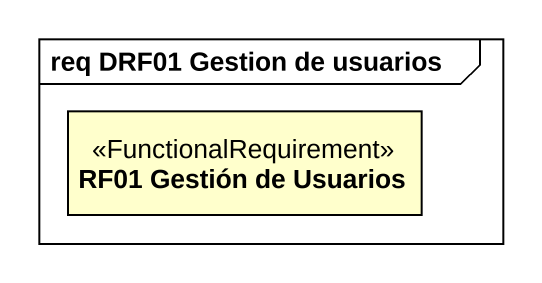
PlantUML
@startuml
mainframe req DRF01 Gestion de usuarios
hide circle
hide empty members
class "RF01 Gestión de Usuarios" as RF01_Gestión_de_Usuarios <<FunctionalRequirement>>
@enduml
